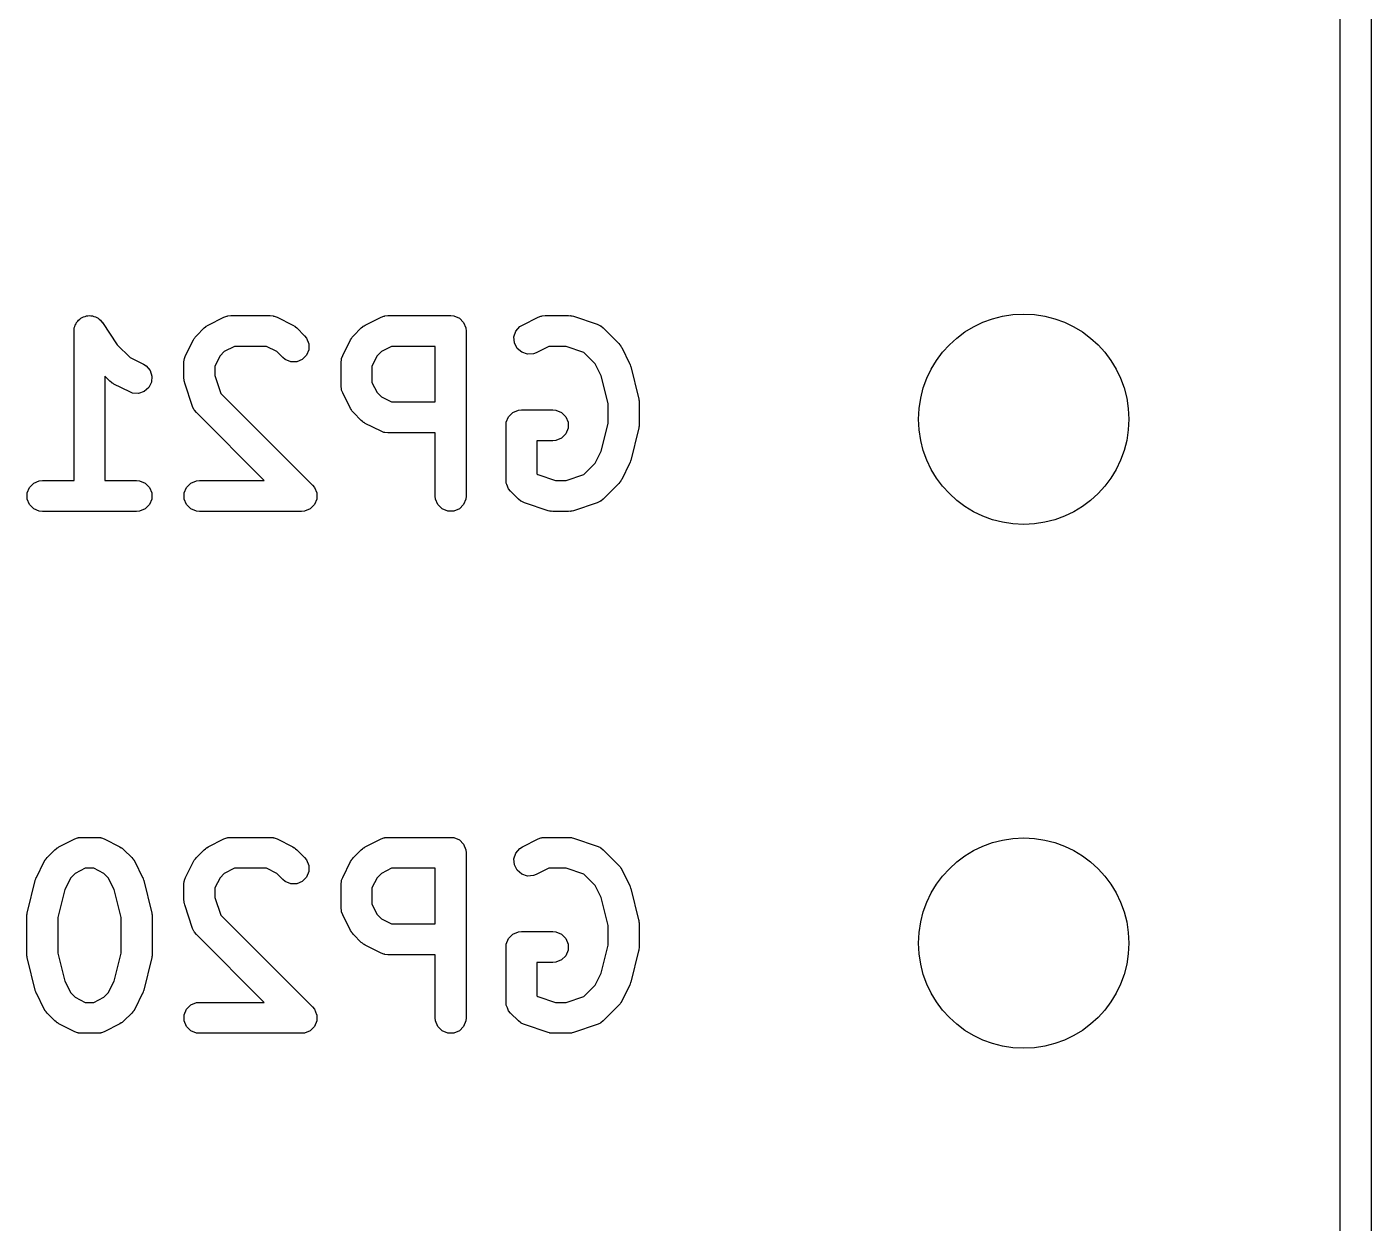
# Model space of a CAD drawing. Extents: x 101 to 222, y -128 to -44.
# Drawn here: x 213.45 to 219.97, y -88.61 to -82.81 of the extents above; entities that cross this region are included whole.
import ezdxf

# ---------------------------------------------------------------- set-up
doc = ezdxf.new("R2010")
doc.units = 0
doc.layers.add('BLACK', color=7, linetype='CONTINUOUS')

msp = doc.modelspace()

# ---------------------------------------------------------------- linework, layer by layer
at = {"layer": 'BLACK', "linetype": 'CONTINUOUS'}
for p, q in [((219.96625, -50.32375), (219.96625, -101.32375)), ((219.81625, -101.24875), (219.81625, -53.06575)), ((213.697319, -84.232957), (213.703433, -84.22888)), ((213.703433, -84.22888), (213.708629, -84.223685)), ((213.708629, -84.223685), (213.715489, -84.220843)), ((213.715489, -84.220843), (213.721668, -84.216724)), ((213.721668, -84.216724), (213.728876, -84.215297)), ((213.728876, -84.215297), (213.735665, -84.212486)), ((213.735665, -84.212486), (213.743091, -84.212486)), ((213.743091, -84.212486), (213.750375, -84.211045)), ((213.750375, -84.211045), (213.75758, -84.212486)), ((213.75758, -84.212486), (213.764929, -84.212486)), ((213.764929, -84.212486), (213.771789, -84.215327)), ((213.771789, -84.215327), (213.77907, -84.216784)), ((213.77907, -84.216784), (213.785175, -84.220872)), ((213.785175, -84.220872), (213.791965, -84.223685)), ((213.791965, -84.223685), (213.797215, -84.228935)), ((213.797215, -84.228935), (213.803385, -84.233067)), ((214.32628, -84.257058), (214.402471, -84.218963)), ((214.402471, -84.218963), (214.416203, -84.213708)), ((214.416203, -84.213708), (214.41889, -84.213517)), ((214.41889, -84.213517), (214.42138, -84.212486)), ((214.42138, -84.212486), (214.436012, -84.211045)), ((214.436012, -84.211045), (214.626488, -84.211045)), ((214.626488, -84.211045), (214.64112, -84.212486)), ((214.64112, -84.212486), (214.643609, -84.213517)), ((214.643609, -84.213517), (214.646297, -84.213708)), ((214.646297, -84.213708), (214.660029, -84.218963)), ((214.660029, -84.218963), (214.736219, -84.257058)), ((215.088185, -84.257058), (215.164375, -84.218963)), ((215.164375, -84.218963), (215.178107, -84.213708)), ((215.178107, -84.213708), (215.180794, -84.213517)), ((215.180794, -84.213517), (215.183284, -84.212486)), ((215.183284, -84.212486), (215.197916, -84.211045)), ((215.197916, -84.211045), (215.502678, -84.211045)), ((215.502678, -84.211045), (215.51731, -84.212486)), ((215.51731, -84.212486), (215.544346, -84.223685)), ((215.544346, -84.223685), (215.565038, -84.244377)), ((215.85009, -84.257058), (215.92628, -84.218963)), ((215.92628, -84.218963), (215.940012, -84.213708)), ((215.940012, -84.213708), (215.942699, -84.213517)), ((215.942699, -84.213517), (215.945189, -84.212486)), ((215.945189, -84.212486), (215.959821, -84.211045)), ((215.959821, -84.211045), (216.074107, -84.211045)), ((216.074107, -84.211045), (216.081512, -84.211774)), ((216.081512, -84.211774), (216.083487, -84.211634)), ((216.083487, -84.211634), (216.086084, -84.212224)), ((216.086084, -84.212224), (216.088739, -84.212486)), ((216.088739, -84.212486), (216.09057, -84.213244)), ((216.09057, -84.213244), (216.097824, -84.214894)), ((216.097824, -84.214894), (216.21211, -84.252989)), ((213.675297, -84.285967), (213.675312, -84.285891)), ((213.675302, -84.285992), (213.675297, -84.285967)), ((213.675297, -84.286045), (213.675302, -84.285992)), ((213.675297, -85.011045), (213.675297, -84.286045)), ((213.675312, -84.285891), (213.676738, -84.271413)), ((213.676738, -84.271413), (213.679579, -84.264552)), ((213.679579, -84.264552), (213.681036, -84.257272)), ((213.681036, -84.257272), (213.685124, -84.251166)), ((213.685124, -84.251166), (213.687937, -84.244377)), ((213.687937, -84.244377), (213.693187, -84.239126)), ((213.693187, -84.239126), (213.697319, -84.232957)), ((213.803385, -84.233067), (213.812605, -84.244325)), ((213.812605, -84.244325), (213.812657, -84.244377)), ((213.812657, -84.244377), (213.812666, -84.244399)), ((213.812666, -84.244399), (213.812701, -84.244442)), ((213.812701, -84.244442), (213.884773, -84.35255)), ((214.268693, -84.309202), (214.306788, -84.271107)), ((214.306788, -84.271107), (214.312537, -84.266388)), ((214.312537, -84.266388), (214.313837, -84.26489)), ((214.313837, -84.26489), (214.316096, -84.263468)), ((214.316096, -84.263468), (214.318153, -84.26178)), ((214.318153, -84.26178), (214.31998, -84.261022)), ((214.31998, -84.261022), (214.32628, -84.257058)), ((214.736219, -84.257058), (214.742515, -84.261021)), ((214.742515, -84.261021), (214.744345, -84.261779)), ((214.744345, -84.261779), (214.746403, -84.263468)), ((214.746403, -84.263468), (214.748662, -84.26489)), ((214.748662, -84.26489), (214.749961, -84.266388)), ((214.749961, -84.266388), (214.75571, -84.271106)), ((214.75571, -84.271106), (214.793806, -84.309201)), ((215.030598, -84.309202), (215.068693, -84.271107)), ((215.068693, -84.271107), (215.074442, -84.266388)), ((215.074442, -84.266388), (215.075742, -84.26489)), ((215.075742, -84.26489), (215.078001, -84.263468)), ((215.078001, -84.263468), (215.080058, -84.26178)), ((215.080058, -84.26178), (215.081885, -84.261022)), ((215.081885, -84.261022), (215.088185, -84.257058)), ((215.565038, -84.244377), (215.576237, -84.271413)), ((215.576237, -84.271413), (215.577678, -84.286045)), ((215.577678, -84.286045), (215.577678, -85.086045)), ((215.80922, -84.314759), (215.818474, -84.286998)), ((215.818474, -84.286998), (215.837647, -84.26489)), ((215.837647, -84.26489), (215.85009, -84.257058)), ((216.21211, -84.252989), (216.225535, -84.258983)), ((216.225535, -84.258983), (216.22757, -84.260748)), ((216.22757, -84.260748), (216.230061, -84.26178)), ((216.230061, -84.26178), (216.241426, -84.271107)), ((216.241426, -84.271107), (216.317616, -84.347297)), ((213.884773, -84.35255), (213.947105, -84.414881)), ((214.216549, -84.404885), (214.254644, -84.328694)), ((214.254644, -84.328694), (214.258608, -84.322394)), ((214.258608, -84.322394), (214.259366, -84.320567)), ((214.259366, -84.320567), (214.261054, -84.31851)), ((214.261054, -84.31851), (214.262476, -84.316251)), ((214.262476, -84.316251), (214.263974, -84.314951)), ((214.263974, -84.314951), (214.268693, -84.309202)), ((214.453717, -84.361045), (214.404247, -84.385779)), ((214.608783, -84.361045), (214.453717, -84.361045)), ((214.658251, -84.385779), (214.608783, -84.361045)), ((214.793806, -84.309201), (214.803134, -84.320566)), ((214.803134, -84.320566), (214.814333, -84.347602)), ((214.814333, -84.347602), (214.814333, -84.376865)), ((214.978453, -84.404885), (215.016549, -84.328694)), ((215.016549, -84.328694), (215.020512, -84.322397)), ((215.020512, -84.322397), (215.021271, -84.320567)), ((215.021271, -84.320567), (215.022962, -84.318505)), ((215.022962, -84.318505), (215.024382, -84.316251)), ((215.024382, -84.316251), (215.025877, -84.314954)), ((215.025877, -84.314954), (215.030598, -84.309202)), ((215.215621, -84.361045), (215.166153, -84.385779)), ((215.427678, -84.361045), (215.215621, -84.361045)), ((215.427678, -84.630092), (215.427678, -84.361045)), ((215.811294, -84.343949), (215.80922, -84.314759)), ((215.824381, -84.370124), (215.811294, -84.343949)), ((215.977526, -84.361045), (215.917172, -84.391222)), ((216.061937, -84.361045), (215.977526, -84.361045)), ((216.147879, -84.389692), (216.061937, -84.361045)), ((216.317616, -84.347297), (216.322336, -84.353047)), ((216.322336, -84.353047), (216.323833, -84.354346)), ((216.323833, -84.354346), (216.325252, -84.3566)), ((216.325252, -84.3566), (216.326944, -84.358662)), ((216.326944, -84.358662), (216.327702, -84.360494)), ((216.327702, -84.360494), (216.331665, -84.366789)), ((213.947105, -84.414881), (214.01241, -84.447534)), ((214.208631, -84.438426), (214.210072, -84.423794)), ((214.210072, -84.423794), (214.211103, -84.421304)), ((214.211103, -84.421304), (214.211294, -84.418617)), ((214.211294, -84.418617), (214.216549, -84.404885)), ((214.383365, -84.406661), (214.358631, -84.45613)), ((214.404247, -84.385779), (214.383365, -84.406661)), ((214.687742, -84.415269), (214.658251, -84.385779)), ((214.699107, -84.424596), (214.687742, -84.415269)), ((214.726143, -84.435794), (214.699107, -84.424596)), ((214.782442, -84.424595), (214.755406, -84.435794)), ((214.803135, -84.403902), (214.782442, -84.424595)), ((214.814333, -84.376865), (214.803135, -84.403902)), ((214.970535, -84.438426), (214.971976, -84.423794)), ((214.971976, -84.423794), (214.973006, -84.421305)), ((214.973006, -84.421305), (214.973198, -84.418616)), ((214.973198, -84.418616), (214.978453, -84.404885)), ((215.14527, -84.406661), (215.120535, -84.456131)), ((215.166153, -84.385779), (215.14527, -84.406661)), ((215.846489, -84.389297), (215.824381, -84.370124)), ((215.87425, -84.398551), (215.846489, -84.389297)), ((215.90344, -84.396477), (215.87425, -84.398551)), ((215.917172, -84.391222), (215.90344, -84.396477)), ((216.202943, -84.444756), (216.147879, -84.389692)), ((216.331665, -84.366789), (216.36976, -84.44298)), ((214.01241, -84.447534), (214.024853, -84.455366)), ((214.024853, -84.455366), (214.044026, -84.477474)), ((214.044026, -84.477474), (214.05328, -84.505235)), ((214.208631, -84.514616), (214.208631, -84.438426)), ((214.358631, -84.45613), (214.358631, -84.502446)), ((214.755406, -84.435794), (214.726143, -84.435794)), ((214.970535, -84.552711), (214.970535, -84.438426)), ((215.120535, -84.456131), (215.120535, -84.535005)), ((216.231913, -84.502695), (216.202943, -84.444756)), ((216.36976, -84.44298), (216.370169, -84.444049)), ((216.370169, -84.444049), (216.370492, -84.444485)), ((216.370492, -84.444485), (216.37269, -84.450636)), ((216.37269, -84.450636), (216.375015, -84.456712)), ((216.375015, -84.456712), (216.375053, -84.45725)), ((216.375053, -84.45725), (216.375439, -84.45833)), ((216.375439, -84.45833), (216.413535, -84.610712)), ((213.849645, -84.529554), (213.825297, -84.505205)), ((213.825297, -84.505205), (213.825297, -85.011045)), ((213.855394, -84.534272), (213.849645, -84.529554)), ((213.856694, -84.535771), (213.855394, -84.534272)), ((213.858953, -84.537192), (213.856694, -84.535771)), ((213.86101, -84.538881), (213.858953, -84.537192)), ((213.862837, -84.539638), (213.86101, -84.538881)), ((213.869137, -84.543603), (213.862837, -84.539638)), ((213.945328, -84.581698), (213.869137, -84.543603)), ((214.051206, -84.534425), (214.038119, -84.5606)), ((214.05328, -84.505235), (214.051206, -84.534425)), ((214.20936, -84.522021), (214.208631, -84.514616)), ((214.20922, -84.523996), (214.20936, -84.522021)), ((214.20981, -84.526593), (214.20922, -84.523996)), ((214.210072, -84.529248), (214.20981, -84.526593)), ((214.21083, -84.531079), (214.210072, -84.529248)), ((214.21248, -84.538333), (214.21083, -84.531079)), ((214.250575, -84.652619), (214.21248, -84.538333)), ((214.358631, -84.502446), (214.387278, -84.588388)), ((214.971976, -84.567343), (214.970535, -84.552711)), ((215.120535, -84.535005), (215.14527, -84.584475)), ((216.265774, -84.638137), (216.231913, -84.502695)), ((213.95906, -84.586953), (213.945328, -84.581698)), ((213.98825, -84.589027), (213.95906, -84.586953)), ((214.016011, -84.579773), (213.98825, -84.589027)), ((214.038119, -84.5606), (214.016011, -84.579773)), ((214.387278, -84.588388), (214.831902, -85.033012)), ((214.973006, -84.569831), (214.971976, -84.567343)), ((214.973198, -84.572521), (214.973006, -84.569831)), ((214.978453, -84.586252), (214.973198, -84.572521)), ((215.016549, -84.662443), (214.978453, -84.586252)), ((215.14527, -84.584475), (215.166153, -84.605358)), ((215.166153, -84.605358), (215.215621, -84.630092)), ((216.413535, -84.610712), (216.41391, -84.613248)), ((216.41391, -84.613248), (216.414333, -84.61427)), ((216.414333, -84.61427), (216.414875, -84.619782)), ((216.414875, -84.619782), (216.415685, -84.625256)), ((214.256569, -84.666044), (214.250575, -84.652619)), ((214.258334, -84.668079), (214.256569, -84.666044)), ((214.259366, -84.67057), (214.258334, -84.668079)), ((214.268693, -84.681935), (214.259366, -84.67057)), ((214.597803, -85.011045), (214.268693, -84.681935)), ((215.020512, -84.668739), (215.016549, -84.662443)), ((215.021271, -84.67057), (215.020512, -84.668739)), ((215.022962, -84.672631), (215.021271, -84.67057)), ((215.024382, -84.674886), (215.022962, -84.672631)), ((215.025877, -84.676182), (215.024382, -84.674886)), ((215.030598, -84.681935), (215.025877, -84.676182)), ((215.068693, -84.72003), (215.030598, -84.681935)), ((215.215621, -84.630092), (215.427678, -84.630092)), ((215.783175, -84.70152), (215.803867, -84.680828)), ((215.803867, -84.680828), (215.830903, -84.669629)), ((215.830903, -84.669629), (215.845535, -84.668188)), ((215.845535, -84.668188), (215.997916, -84.668188)), ((215.997916, -84.668188), (216.012548, -84.669629)), ((216.012548, -84.669629), (216.039584, -84.680828)), ((216.039584, -84.680828), (216.060276, -84.70152)), ((216.265774, -84.733952), (216.265774, -84.638137)), ((216.415685, -84.625256), (216.415522, -84.626348)), ((216.415522, -84.626348), (216.415774, -84.628902)), ((216.415774, -84.628902), (216.415774, -84.743188)), ((215.074442, -84.724748), (215.068693, -84.72003)), ((215.075742, -84.726247), (215.074442, -84.724748)), ((215.078001, -84.727668), (215.075742, -84.726247)), ((215.080058, -84.729357), (215.078001, -84.727668)), ((215.081885, -84.730114), (215.080058, -84.729357)), ((215.088185, -84.734079), (215.081885, -84.730114)), ((215.164375, -84.772174), (215.088185, -84.734079)), ((215.770535, -84.743188), (215.771976, -84.728556)), ((215.770535, -85.009854), (215.770535, -84.743188)), ((215.771976, -84.728556), (215.783175, -84.70152)), ((216.060276, -84.70152), (216.071475, -84.728556)), ((216.071475, -84.728556), (216.071475, -84.75782)), ((216.231913, -84.869393), (216.265774, -84.733952)), ((216.414875, -84.752307), (216.414333, -84.75782)), ((216.415685, -84.746834), (216.414875, -84.752307)), ((216.415774, -84.743188), (216.415522, -84.745741)), ((216.415522, -84.745741), (216.415685, -84.746834)), ((215.178107, -84.777429), (215.164375, -84.772174)), ((215.180794, -84.777619), (215.178107, -84.777429)), ((215.183284, -84.778651), (215.180794, -84.777619)), ((215.197916, -84.780092), (215.183284, -84.778651)), ((215.427678, -84.780092), (215.197916, -84.780092)), ((215.427678, -85.086045), (215.427678, -84.780092)), ((215.997916, -84.818188), (215.920535, -84.818188)), ((215.920535, -84.818188), (215.920535, -84.978788)), ((216.012548, -84.816747), (215.997916, -84.818188)), ((216.039584, -84.805548), (216.012548, -84.816747)), ((216.060276, -84.784856), (216.039584, -84.805548)), ((216.071475, -84.75782), (216.060276, -84.784856)), ((216.413535, -84.761378), (216.375439, -84.91376)), ((216.41391, -84.758841), (216.413535, -84.761378)), ((216.414333, -84.75782), (216.41391, -84.758841)), ((216.202943, -84.927332), (216.231913, -84.869393)), ((216.147878, -84.982398), (216.202943, -84.927332)), ((216.36976, -84.92911), (216.331665, -85.0053)), ((216.370169, -84.92804), (216.36976, -84.92911)), ((216.370492, -84.927605), (216.370169, -84.92804)), ((216.37269, -84.921453), (216.370492, -84.927605)), ((216.375015, -84.915378), (216.37269, -84.921453)), ((216.375053, -84.914839), (216.375015, -84.915378)), ((216.375439, -84.91376), (216.375053, -84.914839)), ((213.480058, -85.023685), (213.507094, -85.012486)), ((213.507094, -85.012486), (213.521726, -85.011045)), ((213.521726, -85.011045), (213.675297, -85.011045)), ((213.825297, -85.011045), (213.978869, -85.011045)), ((213.978869, -85.011045), (213.993501, -85.012486)), ((213.993501, -85.012486), (214.020537, -85.023685)), ((214.241963, -85.023685), (214.268999, -85.012486)), ((214.268999, -85.012486), (214.283631, -85.011045)), ((214.283631, -85.011045), (214.597803, -85.011045)), ((215.771976, -85.024486), (215.770535, -85.009854)), ((215.920535, -84.978788), (215.924145, -84.982398)), ((215.924145, -84.982398), (216.010086, -85.011045)), ((216.010086, -85.011045), (216.061937, -85.011045)), ((216.061937, -85.011045), (216.147878, -84.982398)), ((216.326944, -85.013426), (216.325254, -85.015484)), ((216.327701, -85.011596), (216.326944, -85.013426)), ((216.331665, -85.0053), (216.327701, -85.011596)), ((213.448167, -85.071413), (213.459366, -85.044377)), ((213.448167, -85.100677), (213.448167, -85.071413)), ((213.459366, -85.044377), (213.480058, -85.023685)), ((214.020537, -85.023685), (214.041229, -85.044377)), ((214.041229, -85.044377), (214.052428, -85.071413)), ((214.052428, -85.071413), (214.052428, -85.100677)), ((214.210072, -85.071413), (214.221271, -85.044377)), ((214.210072, -85.100677), (214.210072, -85.071413)), ((214.221271, -85.044377), (214.241963, -85.023685)), ((214.831902, -85.033012), (214.84123, -85.044377)), ((214.84123, -85.044377), (214.852428, -85.071414)), ((214.852428, -85.071414), (214.852428, -85.100677)), ((215.774678, -85.031009), (215.771976, -85.024486)), ((215.783175, -85.051522), (215.774678, -85.031009)), ((215.792502, -85.062887), (215.783175, -85.051522)), ((215.830598, -85.100983), (215.792502, -85.062887)), ((216.317617, -85.024791), (216.241426, -85.100983)), ((216.322334, -85.019042), (216.317617, -85.024791)), ((216.323833, -85.017743), (216.322334, -85.019042)), ((216.325254, -85.015484), (216.323833, -85.017743)), ((213.459366, -85.127713), (213.448167, -85.100677)), ((213.480058, -85.148405), (213.459366, -85.127713)), ((214.041229, -85.127713), (214.020537, -85.148405)), ((214.052428, -85.100677), (214.041229, -85.127713)), ((214.221271, -85.127713), (214.210072, -85.100677)), ((214.241963, -85.148405), (214.221271, -85.127713)), ((214.84123, -85.127713), (214.820537, -85.148406)), ((214.852428, -85.100677), (214.84123, -85.127713)), ((215.429119, -85.100677), (215.427678, -85.086045)), ((215.440318, -85.127713), (215.429119, -85.100677)), ((215.46101, -85.148405), (215.440318, -85.127713)), ((215.565038, -85.127713), (215.544346, -85.148405)), ((215.576237, -85.100677), (215.565038, -85.127713)), ((215.577678, -85.086045), (215.576237, -85.100677)), ((215.841963, -85.110311), (215.830598, -85.100983)), ((215.844453, -85.111342), (215.841963, -85.110311)), ((215.846488, -85.113107), (215.844453, -85.111342)), ((215.859914, -85.119101), (215.846488, -85.113107)), ((215.974199, -85.157196), (215.859914, -85.119101)), ((216.21211, -85.119101), (216.097824, -85.157196)), ((216.225535, -85.113107), (216.21211, -85.119101)), ((216.22757, -85.111341), (216.225535, -85.113107)), ((216.230061, -85.11031), (216.22757, -85.111341)), ((216.241426, -85.100983), (216.230061, -85.11031)), ((213.507094, -85.159604), (213.480058, -85.148405)), ((213.521726, -85.161045), (213.507094, -85.159604)), ((213.978869, -85.161045), (213.521726, -85.161045)), ((213.993501, -85.159604), (213.978869, -85.161045)), ((214.020537, -85.148405), (213.993501, -85.159604)), ((214.268999, -85.159604), (214.241963, -85.148405)), ((214.283631, -85.161045), (214.268999, -85.159604)), ((214.778869, -85.161045), (214.283631, -85.161045)), ((214.793501, -85.159604), (214.778869, -85.161045)), ((214.820537, -85.148406), (214.793501, -85.159604)), ((215.488046, -85.159604), (215.46101, -85.148405)), ((215.51731, -85.159604), (215.488046, -85.159604)), ((215.544346, -85.148405), (215.51731, -85.159604)), ((215.981452, -85.158845), (215.974199, -85.157196)), ((215.983284, -85.159604), (215.981452, -85.158845)), ((215.985938, -85.159865), (215.983284, -85.159604)), ((215.988536, -85.160456), (215.985938, -85.159865)), ((215.99051, -85.160315), (215.988536, -85.160456)), ((215.997916, -85.161045), (215.99051, -85.160315)), ((216.074107, -85.161045), (215.997916, -85.161045)), ((216.081512, -85.160315), (216.074107, -85.161045)), ((216.083487, -85.160456), (216.081512, -85.160315)), ((216.086084, -85.159865), (216.083487, -85.160456)), ((216.088739, -85.159604), (216.086084, -85.159865)), ((216.09057, -85.158845), (216.088739, -85.159604)), ((216.097824, -85.157196), (216.09057, -85.158845)), ((213.60247, -86.787058), (213.678661, -86.748963)), ((213.678661, -86.748963), (213.692393, -86.743708)), ((213.692393, -86.743708), (213.69508, -86.743517)), ((213.69508, -86.743517), (213.69757, -86.742486)), ((213.69757, -86.742486), (213.712202, -86.741045)), ((213.712202, -86.741045), (213.788392, -86.741045)), ((213.788392, -86.741045), (213.803024, -86.742486)), ((213.803024, -86.742486), (213.805513, -86.743517)), ((213.805513, -86.743517), (213.808201, -86.743708)), ((213.808201, -86.743708), (213.821933, -86.748963)), ((213.821933, -86.748963), (213.898124, -86.787058)), ((214.32628, -86.787058), (214.402471, -86.748963)), ((214.402471, -86.748963), (214.416203, -86.743708)), ((214.416203, -86.743708), (214.41889, -86.743517)), ((214.41889, -86.743517), (214.42138, -86.742486)), ((214.42138, -86.742486), (214.436012, -86.741045)), ((214.436012, -86.741045), (214.626488, -86.741045)), ((214.626488, -86.741045), (214.64112, -86.742486)), ((214.64112, -86.742486), (214.643609, -86.743517)), ((214.643609, -86.743517), (214.646297, -86.743708)), ((214.646297, -86.743708), (214.660029, -86.748963)), ((214.660029, -86.748963), (214.736219, -86.787058)), ((215.088185, -86.787058), (215.164375, -86.748963)), ((215.164375, -86.748963), (215.178107, -86.743708)), ((215.178107, -86.743708), (215.180794, -86.743517)), ((215.180794, -86.743517), (215.183284, -86.742486)), ((215.183284, -86.742486), (215.197916, -86.741045)), ((215.197916, -86.741045), (215.502678, -86.741045)), ((215.502678, -86.741045), (215.51731, -86.742486)), ((215.51731, -86.742486), (215.544346, -86.753685)), ((215.544346, -86.753685), (215.565038, -86.774377)), ((215.565038, -86.774377), (215.576237, -86.801413)), ((215.85009, -86.787058), (215.92628, -86.748963)), ((215.92628, -86.748963), (215.940012, -86.743708)), ((215.940012, -86.743708), (215.942699, -86.743517)), ((215.942699, -86.743517), (215.945189, -86.742486)), ((215.945189, -86.742486), (215.959821, -86.741045)), ((215.959821, -86.741045), (216.074107, -86.741045)), ((216.074107, -86.741045), (216.081512, -86.741774)), ((216.081512, -86.741774), (216.083487, -86.741634)), ((216.083487, -86.741634), (216.086084, -86.742224)), ((216.086084, -86.742224), (216.088739, -86.742486)), ((216.088739, -86.742486), (216.09057, -86.743244)), ((216.09057, -86.743244), (216.097824, -86.744894)), ((216.097824, -86.744894), (216.21211, -86.782989)), ((213.540164, -86.844951), (213.544883, -86.839202)), ((213.544883, -86.839202), (213.582978, -86.801107)), ((213.582978, -86.801107), (213.588727, -86.796388)), ((213.588727, -86.796388), (213.590027, -86.79489)), ((213.590027, -86.79489), (213.592286, -86.793468)), ((213.592286, -86.793468), (213.594343, -86.79178)), ((213.594343, -86.79178), (213.59617, -86.791022)), ((213.59617, -86.791022), (213.60247, -86.787058)), ((213.898124, -86.787058), (213.904423, -86.791022)), ((213.904423, -86.791022), (213.906251, -86.79178)), ((213.906251, -86.79178), (213.908307, -86.793468)), ((213.908307, -86.793468), (213.910567, -86.79489)), ((213.910567, -86.79489), (213.911866, -86.796388)), ((213.911866, -86.796388), (213.917616, -86.801107)), ((213.917616, -86.801107), (213.955711, -86.839202)), ((213.955711, -86.839202), (213.960429, -86.844951)), ((214.263974, -86.844951), (214.268693, -86.839202)), ((214.268693, -86.839202), (214.306788, -86.801107)), ((214.306788, -86.801107), (214.312537, -86.796388)), ((214.312537, -86.796388), (214.313837, -86.79489)), ((214.313837, -86.79489), (214.316096, -86.793468)), ((214.316096, -86.793468), (214.318153, -86.79178)), ((214.318153, -86.79178), (214.31998, -86.791022)), ((214.31998, -86.791022), (214.32628, -86.787058)), ((214.736219, -86.787058), (214.742515, -86.791021)), ((214.742515, -86.791021), (214.744345, -86.791779)), ((214.744345, -86.791779), (214.746403, -86.793468)), ((214.746403, -86.793468), (214.748662, -86.79489)), ((214.748662, -86.79489), (214.749961, -86.796388)), ((214.749961, -86.796388), (214.75571, -86.801106)), ((214.75571, -86.801106), (214.793806, -86.839201)), ((214.793806, -86.839201), (214.803134, -86.850566)), ((215.025877, -86.844954), (215.030598, -86.839202)), ((215.030598, -86.839202), (215.068693, -86.801107)), ((215.068693, -86.801107), (215.074442, -86.796388)), ((215.074442, -86.796388), (215.075742, -86.79489)), ((215.075742, -86.79489), (215.078001, -86.793468)), ((215.078001, -86.793468), (215.080058, -86.79178)), ((215.080058, -86.79178), (215.081885, -86.791022)), ((215.081885, -86.791022), (215.088185, -86.787058)), ((215.576237, -86.801413), (215.577678, -86.816045)), ((215.577678, -86.816045), (215.577678, -87.616045)), ((215.80922, -86.844759), (215.818474, -86.816998)), ((215.818474, -86.816998), (215.837647, -86.79489)), ((215.837647, -86.79489), (215.85009, -86.787058)), ((216.21211, -86.782989), (216.225535, -86.788983)), ((216.225535, -86.788983), (216.22757, -86.790748)), ((216.22757, -86.790748), (216.230061, -86.79178)), ((216.230061, -86.79178), (216.241426, -86.801107)), ((216.241426, -86.801107), (216.317616, -86.877297)), ((213.492739, -86.934885), (213.530834, -86.858694)), ((213.530834, -86.858694), (213.534798, -86.852394)), ((213.534798, -86.852394), (213.535556, -86.850567)), ((213.535556, -86.850567), (213.537244, -86.84851)), ((213.537244, -86.84851), (213.538666, -86.846251)), ((213.538666, -86.846251), (213.540164, -86.844951)), ((213.729907, -86.891045), (213.680437, -86.915779)), ((213.770687, -86.891045), (213.729907, -86.891045)), ((213.820156, -86.915779), (213.770687, -86.891045)), ((213.960429, -86.844951), (213.961928, -86.846251)), ((213.961928, -86.846251), (213.963349, -86.84851)), ((213.963349, -86.84851), (213.965038, -86.850567)), ((213.965038, -86.850567), (213.965795, -86.852394)), ((213.965795, -86.852394), (213.96976, -86.858694)), ((213.96976, -86.858694), (214.007855, -86.934885)), ((214.216549, -86.934885), (214.254644, -86.858694)), ((214.254644, -86.858694), (214.258608, -86.852394)), ((214.258608, -86.852394), (214.259366, -86.850567)), ((214.259366, -86.850567), (214.261054, -86.84851)), ((214.261054, -86.84851), (214.262476, -86.846251)), ((214.262476, -86.846251), (214.263974, -86.844951)), ((214.453717, -86.891045), (214.404247, -86.915779)), ((214.608783, -86.891045), (214.453717, -86.891045)), ((214.658251, -86.915779), (214.608783, -86.891045)), ((214.803134, -86.850566), (214.814333, -86.877602)), ((214.814333, -86.877602), (214.814333, -86.906865)), ((214.978453, -86.934885), (215.016549, -86.858694)), ((215.016549, -86.858694), (215.020512, -86.852397)), ((215.020512, -86.852397), (215.021271, -86.850567)), ((215.021271, -86.850567), (215.022962, -86.848505)), ((215.022962, -86.848505), (215.024382, -86.846251)), ((215.024382, -86.846251), (215.025877, -86.844954)), ((215.215621, -86.891045), (215.166153, -86.915779)), ((215.427678, -86.891045), (215.215621, -86.891045)), ((215.427678, -87.160092), (215.427678, -86.891045)), ((215.811294, -86.873949), (215.80922, -86.844759)), ((215.824381, -86.900124), (215.811294, -86.873949)), ((215.846489, -86.919297), (215.824381, -86.900124)), ((215.977526, -86.891045), (215.917172, -86.921222)), ((216.061937, -86.891045), (215.977526, -86.891045)), ((216.147879, -86.919692), (216.061937, -86.891045)), ((216.317616, -86.877297), (216.322336, -86.883047)), ((216.322336, -86.883047), (216.323833, -86.884346)), ((216.323833, -86.884346), (216.325252, -86.8866)), ((216.325252, -86.8866), (216.326944, -86.888662)), ((216.326944, -86.888662), (216.327702, -86.890494)), ((216.327702, -86.890494), (216.331665, -86.896789)), ((216.331665, -86.896789), (216.36976, -86.97298)), ((213.448965, -87.102617), (213.48706, -86.950236)), ((213.48706, -86.950236), (213.487445, -86.949156)), ((213.487445, -86.949156), (213.487484, -86.948617)), ((213.487484, -86.948617), (213.489811, -86.942535)), ((213.489811, -86.942535), (213.492007, -86.93639)), ((213.492007, -86.93639), (213.492329, -86.935954)), ((213.492329, -86.935954), (213.492739, -86.934885)), ((213.659555, -86.936661), (213.630585, -86.994601)), ((213.680437, -86.915779), (213.659555, -86.936661)), ((213.841038, -86.936661), (213.820156, -86.915779)), ((213.870008, -86.9946), (213.841038, -86.936661)), ((214.007855, -86.934885), (214.008264, -86.935954)), ((214.008264, -86.935954), (214.008587, -86.93639)), ((214.008587, -86.93639), (214.010785, -86.942541)), ((214.010785, -86.942541), (214.01311, -86.948617)), ((214.01311, -86.948617), (214.013148, -86.949155)), ((214.013148, -86.949155), (214.013534, -86.950235)), ((214.013534, -86.950235), (214.05163, -87.102617)), ((214.208631, -86.968426), (214.210072, -86.953794)), ((214.208631, -87.044616), (214.208631, -86.968426)), ((214.210072, -86.953794), (214.211103, -86.951304)), ((214.211103, -86.951304), (214.211294, -86.948617)), ((214.211294, -86.948617), (214.216549, -86.934885)), ((214.383365, -86.936661), (214.358631, -86.98613)), ((214.404247, -86.915779), (214.383365, -86.936661)), ((214.687742, -86.945269), (214.658251, -86.915779)), ((214.699107, -86.954596), (214.687742, -86.945269)), ((214.726143, -86.965794), (214.699107, -86.954596)), ((214.755406, -86.965794), (214.726143, -86.965794)), ((214.782442, -86.954595), (214.755406, -86.965794)), ((214.803135, -86.933902), (214.782442, -86.954595)), ((214.814333, -86.906865), (214.803135, -86.933902)), ((214.970535, -86.968426), (214.971976, -86.953794)), ((214.970535, -87.082711), (214.970535, -86.968426)), ((214.971976, -86.953794), (214.973006, -86.951305)), ((214.973006, -86.951305), (214.973198, -86.948616)), ((214.973198, -86.948616), (214.978453, -86.934885)), ((215.14527, -86.936661), (215.120535, -86.986131)), ((215.166153, -86.915779), (215.14527, -86.936661)), ((215.87425, -86.928551), (215.846489, -86.919297)), ((215.90344, -86.926477), (215.87425, -86.928551)), ((215.917172, -86.921222), (215.90344, -86.926477)), ((216.202943, -86.974756), (216.147879, -86.919692)), ((213.630585, -86.994601), (213.596726, -87.13004)), ((213.903869, -87.130042), (213.870008, -86.9946)), ((214.358631, -86.98613), (214.358631, -87.032446)), ((214.358631, -87.032446), (214.387278, -87.118388)), ((215.120535, -86.986131), (215.120535, -87.065005)), ((216.231913, -87.032695), (216.202943, -86.974756)), ((216.265774, -87.168137), (216.231913, -87.032695)), ((216.36976, -86.97298), (216.370169, -86.974049)), ((216.370169, -86.974049), (216.370492, -86.974485)), ((216.370492, -86.974485), (216.37269, -86.980636)), ((216.37269, -86.980636), (216.375015, -86.986712)), ((216.375015, -86.986712), (216.375053, -86.98725)), ((216.375053, -86.98725), (216.375439, -86.98833)), ((216.375439, -86.98833), (216.413535, -87.140712)), ((214.20936, -87.052021), (214.208631, -87.044616)), ((214.20922, -87.053996), (214.20936, -87.052021)), ((214.20981, -87.056593), (214.20922, -87.053996)), ((214.210072, -87.059248), (214.20981, -87.056593)), ((214.21083, -87.061079), (214.210072, -87.059248)), ((214.21248, -87.068333), (214.21083, -87.061079)), ((214.250575, -87.182619), (214.21248, -87.068333)), ((214.971976, -87.097343), (214.970535, -87.082711)), ((214.973006, -87.099831), (214.971976, -87.097343)), ((214.973198, -87.102521), (214.973006, -87.099831)), ((215.120535, -87.065005), (215.14527, -87.114475)), ((213.446726, -87.120807), (213.446977, -87.118253)), ((213.446726, -87.311283), (213.446726, -87.120807)), ((213.446815, -87.117162), (213.447623, -87.111689)), ((213.446977, -87.118253), (213.446815, -87.117162)), ((213.447623, -87.111689), (213.448167, -87.106175)), ((213.448167, -87.106175), (213.44859, -87.105153)), ((213.44859, -87.105153), (213.448965, -87.102617)), ((213.596726, -87.13004), (213.596726, -87.302049)), ((213.903869, -87.302047), (213.903869, -87.130042)), ((214.05163, -87.102617), (214.052005, -87.105153)), ((214.052005, -87.105153), (214.052428, -87.106175)), ((214.052428, -87.106175), (214.05297, -87.111687)), ((214.05297, -87.111687), (214.05378, -87.117161)), ((214.05378, -87.117161), (214.053617, -87.118253)), ((214.053617, -87.118253), (214.053869, -87.120807)), ((214.053869, -87.120807), (214.053869, -87.311283)), ((214.387278, -87.118388), (214.831902, -87.563012)), ((214.978453, -87.116252), (214.973198, -87.102521)), ((215.016549, -87.192443), (214.978453, -87.116252)), ((215.14527, -87.114475), (215.166153, -87.135358)), ((215.166153, -87.135358), (215.215621, -87.160092)), ((215.215621, -87.160092), (215.427678, -87.160092)), ((216.413535, -87.140712), (216.41391, -87.143248)), ((216.41391, -87.143248), (216.414333, -87.14427)), ((216.414333, -87.14427), (216.414875, -87.149782)), ((216.414875, -87.149782), (216.415685, -87.155256)), ((216.415685, -87.155256), (216.415522, -87.156348)), ((216.415522, -87.156348), (216.415774, -87.158902)), ((216.415774, -87.158902), (216.415774, -87.273188)), ((214.256569, -87.196044), (214.250575, -87.182619)), ((214.258334, -87.198079), (214.256569, -87.196044)), ((214.259366, -87.20057), (214.258334, -87.198079)), ((214.268693, -87.211935), (214.259366, -87.20057)), ((214.597803, -87.541045), (214.268693, -87.211935)), ((215.020512, -87.198739), (215.016549, -87.192443)), ((215.021271, -87.20057), (215.020512, -87.198739)), ((215.022962, -87.202631), (215.021271, -87.20057)), ((215.024382, -87.204886), (215.022962, -87.202631)), ((215.025877, -87.206182), (215.024382, -87.204886)), ((215.030598, -87.211935), (215.025877, -87.206182)), ((215.068693, -87.25003), (215.030598, -87.211935)), ((215.783175, -87.23152), (215.803867, -87.210828)), ((215.803867, -87.210828), (215.830903, -87.199629)), ((215.830903, -87.199629), (215.845535, -87.198188)), ((215.845535, -87.198188), (215.997916, -87.198188)), ((215.997916, -87.198188), (216.012548, -87.199629)), ((216.012548, -87.199629), (216.039584, -87.210828)), ((216.039584, -87.210828), (216.060276, -87.23152)), ((216.265774, -87.263952), (216.265774, -87.168137)), ((215.074442, -87.254748), (215.068693, -87.25003)), ((215.075742, -87.256247), (215.074442, -87.254748)), ((215.078001, -87.257668), (215.075742, -87.256247)), ((215.080058, -87.259357), (215.078001, -87.257668)), ((215.081885, -87.260114), (215.080058, -87.259357)), ((215.088185, -87.264079), (215.081885, -87.260114)), ((215.164375, -87.302174), (215.088185, -87.264079)), ((215.770535, -87.273188), (215.771976, -87.258556)), ((215.770535, -87.539854), (215.770535, -87.273188)), ((215.771976, -87.258556), (215.783175, -87.23152)), ((216.060276, -87.23152), (216.071475, -87.258556)), ((216.071475, -87.28782), (216.060276, -87.314856)), ((216.071475, -87.258556), (216.071475, -87.28782)), ((216.231913, -87.399393), (216.265774, -87.263952)), ((216.413535, -87.291378), (216.375439, -87.44376)), ((216.41391, -87.288841), (216.413535, -87.291378)), ((216.414333, -87.28782), (216.41391, -87.288841)), ((216.414875, -87.282307), (216.414333, -87.28782)), ((216.415685, -87.276834), (216.414875, -87.282307)), ((216.415774, -87.273188), (216.415522, -87.275741)), ((216.415522, -87.275741), (216.415685, -87.276834)), ((213.446977, -87.313836), (213.446726, -87.311283)), ((213.446815, -87.314928), (213.446977, -87.313836)), ((213.447623, -87.3204), (213.446815, -87.314928)), ((213.448167, -87.325915), (213.447623, -87.3204)), ((213.44859, -87.326936), (213.448167, -87.325915)), ((213.448965, -87.329473), (213.44859, -87.326936)), ((213.48706, -87.481854), (213.448965, -87.329473)), ((213.596726, -87.302049), (213.630585, -87.437488)), ((213.870008, -87.437488), (213.903869, -87.302047)), ((214.05163, -87.329473), (214.013534, -87.481855)), ((214.052005, -87.326936), (214.05163, -87.329473)), ((214.052428, -87.325915), (214.052005, -87.326936)), ((214.05297, -87.320402), (214.052428, -87.325915)), ((214.05378, -87.314929), (214.05297, -87.320402)), ((214.053869, -87.311283), (214.053617, -87.313836)), ((214.053617, -87.313836), (214.05378, -87.314929)), ((215.178107, -87.307429), (215.164375, -87.302174)), ((215.180794, -87.307619), (215.178107, -87.307429)), ((215.183284, -87.308651), (215.180794, -87.307619)), ((215.197916, -87.310092), (215.183284, -87.308651)), ((215.427678, -87.310092), (215.197916, -87.310092)), ((215.427678, -87.616045), (215.427678, -87.310092)), ((215.997916, -87.348188), (215.920535, -87.348188)), ((215.920535, -87.348188), (215.920535, -87.508788)), ((216.012548, -87.346747), (215.997916, -87.348188)), ((216.039584, -87.335548), (216.012548, -87.346747)), ((216.060276, -87.314856), (216.039584, -87.335548)), ((216.202943, -87.457332), (216.231913, -87.399393)), ((213.487445, -87.482933), (213.48706, -87.481854)), ((213.487484, -87.483473), (213.487445, -87.482933)), ((213.489811, -87.489554), (213.487484, -87.483473)), ((213.492007, -87.4957), (213.489811, -87.489554)), ((213.630585, -87.437488), (213.659555, -87.495427)), ((213.841038, -87.495427), (213.870008, -87.437488)), ((214.010785, -87.489548), (214.008587, -87.4957)), ((214.01311, -87.483473), (214.010785, -87.489548)), ((214.013148, -87.482934), (214.01311, -87.483473)), ((214.013534, -87.481855), (214.013148, -87.482934)), ((216.147878, -87.512398), (216.202943, -87.457332)), ((216.36976, -87.45911), (216.331665, -87.5353)), ((216.370169, -87.45804), (216.36976, -87.45911)), ((216.370492, -87.457605), (216.370169, -87.45804)), ((216.37269, -87.451453), (216.370492, -87.457605)), ((216.375015, -87.445378), (216.37269, -87.451453)), ((216.375053, -87.444839), (216.375015, -87.445378)), ((216.375439, -87.44376), (216.375053, -87.444839)), ((213.492329, -87.496135), (213.492007, -87.4957)), ((213.492739, -87.497205), (213.492329, -87.496135)), ((213.530834, -87.573395), (213.492739, -87.497205)), ((213.659555, -87.495427), (213.680438, -87.516311)), ((213.680438, -87.516311), (213.729907, -87.541045)), ((213.729907, -87.541045), (213.770687, -87.541045)), ((213.770687, -87.541045), (213.820155, -87.516311)), ((213.820155, -87.516311), (213.841038, -87.495427)), ((214.007855, -87.497205), (213.96976, -87.573395)), ((214.008264, -87.496135), (214.007855, -87.497205)), ((214.008587, -87.4957), (214.008264, -87.496135)), ((214.221271, -87.574377), (214.241963, -87.553685)), ((214.241963, -87.553685), (214.268999, -87.542486)), ((214.268999, -87.542486), (214.283631, -87.541045)), ((214.283631, -87.541045), (214.597803, -87.541045)), ((215.771976, -87.554486), (215.770535, -87.539854)), ((215.777125, -87.566916), (215.771976, -87.554486)), ((215.920535, -87.508788), (215.924145, -87.512398)), ((215.924145, -87.512398), (216.010086, -87.541045)), ((216.010086, -87.541045), (216.061937, -87.541045)), ((216.061937, -87.541045), (216.147878, -87.512398)), ((216.317617, -87.554791), (216.241426, -87.630983)), ((216.322334, -87.549042), (216.317617, -87.554791)), ((216.323833, -87.547743), (216.322334, -87.549042)), ((216.325254, -87.545484), (216.323833, -87.547743)), ((216.326944, -87.543426), (216.325254, -87.545484)), ((216.327701, -87.541596), (216.326944, -87.543426)), ((216.331665, -87.5353), (216.327701, -87.541596)), ((213.534797, -87.579691), (213.530834, -87.573395)), ((213.535555, -87.581521), (213.534797, -87.579691)), ((213.537244, -87.583579), (213.535555, -87.581521)), ((213.538666, -87.585838), (213.537244, -87.583579)), ((213.540164, -87.587137), (213.538666, -87.585838)), ((213.544882, -87.592886), (213.540164, -87.587137)), ((213.582977, -87.630982), (213.544882, -87.592886)), ((213.955712, -87.592886), (213.917617, -87.630982)), ((213.960429, -87.587137), (213.955712, -87.592886)), ((213.961928, -87.585838), (213.960429, -87.587137)), ((213.963349, -87.583579), (213.961928, -87.585838)), ((213.965039, -87.581521), (213.963349, -87.583579)), ((213.965796, -87.579691), (213.965039, -87.581521)), ((213.96976, -87.573395), (213.965796, -87.579691)), ((214.210072, -87.601413), (214.221271, -87.574377)), ((214.210072, -87.630677), (214.210072, -87.601413)), ((214.831902, -87.563012), (214.84123, -87.574377)), ((214.84123, -87.574377), (214.846595, -87.587331)), ((214.846595, -87.587331), (214.851471, -87.599104)), ((214.851471, -87.599104), (214.852428, -87.601414)), ((214.852428, -87.601414), (214.852428, -87.630677)), ((215.429119, -87.630677), (215.427678, -87.616045)), ((215.577678, -87.616045), (215.576237, -87.630677)), ((215.783175, -87.581522), (215.777125, -87.566916)), ((215.792502, -87.592887), (215.783175, -87.581522)), ((215.830598, -87.630983), (215.792502, -87.592887)), ((213.588728, -87.635702), (213.582977, -87.630982)), ((213.590027, -87.6372), (213.588728, -87.635702)), ((213.592282, -87.638619), (213.590027, -87.6372)), ((213.594342, -87.64031), (213.592282, -87.638619)), ((213.596172, -87.641068), (213.594342, -87.64031)), ((213.60247, -87.645032), (213.596172, -87.641068)), ((213.678661, -87.683127), (213.60247, -87.645032)), ((213.692393, -87.688382), (213.678661, -87.683127)), ((213.821933, -87.683127), (213.808201, -87.688382)), ((213.898124, -87.645032), (213.821933, -87.683127)), ((213.904423, -87.641067), (213.898124, -87.645032)), ((213.906251, -87.64031), (213.904423, -87.641067)), ((213.908307, -87.638622), (213.906251, -87.64031)), ((213.910567, -87.6372), (213.908307, -87.638622)), ((213.911867, -87.6357), (213.910567, -87.6372)), ((213.917617, -87.630982), (213.911867, -87.6357)), ((214.221271, -87.657713), (214.210072, -87.630677)), ((214.241963, -87.678405), (214.221271, -87.657713)), ((214.268999, -87.689604), (214.241963, -87.678405)), ((214.820537, -87.678406), (214.793501, -87.689604)), ((214.84123, -87.657713), (214.820537, -87.678406)), ((214.852428, -87.630677), (214.84123, -87.657713)), ((215.440318, -87.657713), (215.429119, -87.630677)), ((215.46101, -87.678405), (215.440318, -87.657713)), ((215.488046, -87.689604), (215.46101, -87.678405)), ((215.544346, -87.678405), (215.51731, -87.689604)), ((215.565038, -87.657713), (215.544346, -87.678405)), ((215.576237, -87.630677), (215.565038, -87.657713)), ((215.841963, -87.640311), (215.830598, -87.630983)), ((215.844453, -87.641342), (215.841963, -87.640311)), ((215.846488, -87.643107), (215.844453, -87.641342)), ((215.859914, -87.649101), (215.846488, -87.643107)), ((215.974199, -87.687196), (215.859914, -87.649101)), ((215.981452, -87.688845), (215.974199, -87.687196)), ((216.097824, -87.687196), (216.09057, -87.688845)), ((216.21211, -87.649101), (216.097824, -87.687196)), ((216.225535, -87.643107), (216.21211, -87.649101)), ((216.22757, -87.641341), (216.225535, -87.643107)), ((216.230061, -87.64031), (216.22757, -87.641341)), ((216.241426, -87.630983), (216.230061, -87.64031)), ((213.69508, -87.688572), (213.692393, -87.688382)), ((213.69757, -87.689604), (213.69508, -87.688572)), ((213.712202, -87.691045), (213.69757, -87.689604)), ((213.788392, -87.691045), (213.712202, -87.691045)), ((213.803024, -87.689604), (213.788392, -87.691045)), ((213.805513, -87.688572), (213.803024, -87.689604)), ((213.808201, -87.688382), (213.805513, -87.688572)), ((214.283631, -87.691045), (214.268999, -87.689604)), ((214.778869, -87.691045), (214.283631, -87.691045)), ((214.793501, -87.689604), (214.778869, -87.691045)), ((215.51731, -87.689604), (215.488046, -87.689604)), ((215.983284, -87.689604), (215.981452, -87.688845)), ((215.985938, -87.689865), (215.983284, -87.689604)), ((215.988536, -87.690456), (215.985938, -87.689865)), ((215.99051, -87.690315), (215.988536, -87.690456)), ((215.997916, -87.691045), (215.99051, -87.690315)), ((216.074107, -87.691045), (215.997916, -87.691045)), ((216.081512, -87.690315), (216.074107, -87.691045)), ((216.083487, -87.690456), (216.081512, -87.690315)), ((216.086084, -87.689865), (216.083487, -87.690456)), ((216.088739, -87.689604), (216.086084, -87.689865)), ((216.09057, -87.688845), (216.088739, -87.689604))]:
    msp.add_line(p, q, dxfattribs=at)
at = {"layer": 'BLACK'}
for centre in [(218.28125, -84.71375), (218.28125, -87.25375)]:
    msp.add_circle(centre, 0.51, dxfattribs=at)

doc.saveas('drawing.dxf')
